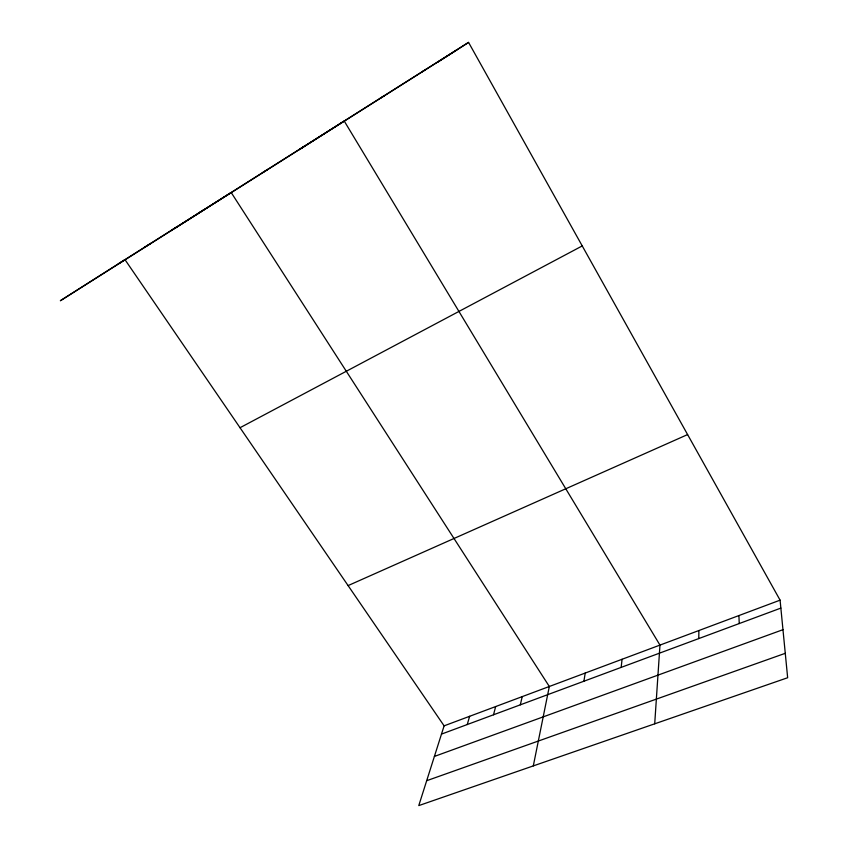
<?xml version="1.0" encoding="UTF-8"?>
<svg xmlns="http://www.w3.org/2000/svg" width="848" height="848" viewBox="0 0 848 848"><rect width="100%" height="100%" fill="white"/><g stroke="black" fill="none" stroke-linecap="round" stroke-linejoin="round"><path stroke-width="1.27" d="M698.763 638.586L698.89 630.541M654.709 723.81L659.967 645.105L344.214 121.02L299.397 149.619M621.149 667.397L622.082 659.267M583.912 681.22L585.215 673.058M533.307 765.892L549.324 686.488L231.175 192.496L175.494 227.942M520.312 704.836L522.22 696.621M493.504 714.79L495.667 706.564M467.237 724.542L469.633 716.295M780.086 600.161L444.108 725.846L418.774 805.6L787.654 677.732L780.086 600.161L468.562 42.4L118.37 263.845M437.282 62.445L468.562 42.4M380.222 98.283L384.324 95.665M422.113 71.794L425.749 69.462M144.234 247.489L150.626 243.429M170.702 230.762L176.861 226.84M197.785 213.632L203.7 209.869M262.382 172.791L267.692 169.409M300.415 148.739L305.354 145.591M456.796 49.947L60.346 300.743L124.974 259.647L444.108 725.846M240.026 427.721L582.237 245.931M348.093 585.597L687.601 434.579M441.479 734.103L780.86 608.101M434.388 756.437L782.969 629.682M426.682 780.711L785.28 653.31M738.915 615.563L739.233 623.566"/></g></svg>
